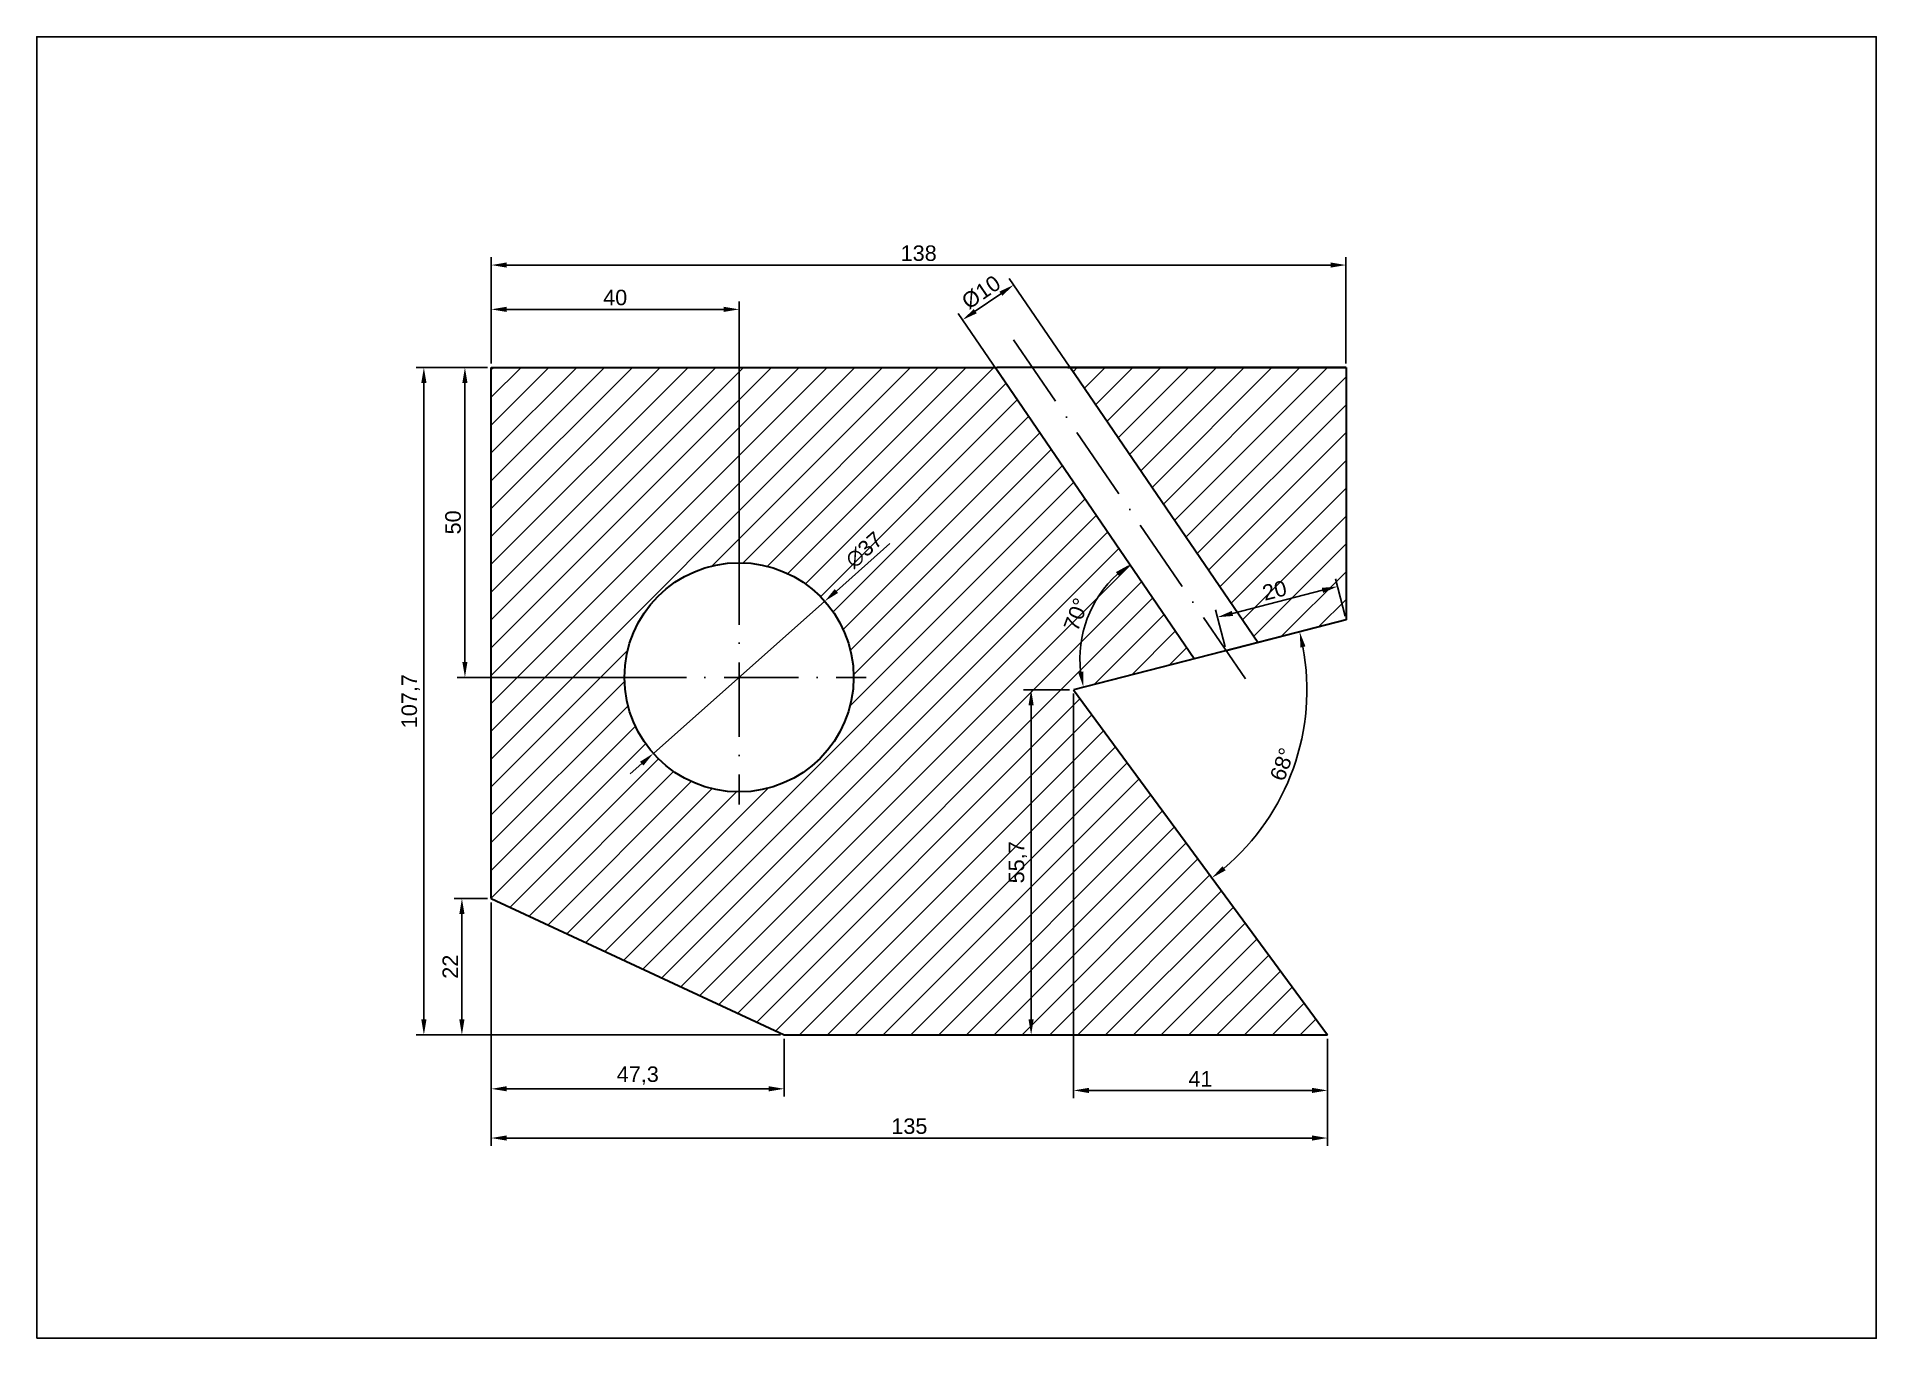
# Model space of a CAD drawing. Header units: millimetres. Extents: x 0 to 297, y 0 to 210.
import ezdxf

# ---------------------------------------------------------------- set-up
doc = ezdxf.new("R2010")
doc.units = ezdxf.units.MM
doc.linetypes.add('ACAD_ISO10W100', pattern=[18, 12, -3, 0, -3])
for name, color, linetype in [('kreskowanie', 6, 'Continuous'), ('osie', 3, 'ACAD_ISO10W100'), ('wymiary', 1, 'Continuous')]:
    doc.layers.add(name, color=color, linetype=linetype)
doc.layers.add('Linie Grube', color=7, linetype='Continuous', lineweight=30)
doc.styles.get("Standard").update_dxf_attribs({"font": 'arial.ttf'})
doc.dimstyles.new('ISO-25', dxfattribs={"dimtxt": 2.5, "dimasz": 2.5, "dimexe": 1.25, "dimexo": 0.625, "dimtad": 1, "dimtxsty": 'Standard', "dimcen": 2.5, "dimadec": 0, "dimazin": 0, "dimtfac": 1, "dimtmove": 0, "dimatfit": 3, "dimfxl": 1, "dimarcsym": 0})

# ---------------------------------------------------------------- blocks, each defined once
blk = doc.blocks.new('*D2')
at = {"layer": 'Defpoints', "color": 0, "transparency": 16777216}
for p in [(62.5, 156.64), (73.39, 156.64), (120.69, 48.94)]:
    blk.add_point(p, dxfattribs=at)
at = {"layer": 'wymiary', "color": 0, "lineweight": -2, "transparency": 16777216}
for p, q in [((72.77, 156.64), (61.25, 156.64)), ((62.5, 51.44), (62.5, 154.14)), ((120.07, 48.94), (61.25, 48.94))]:
    blk.add_line(p, q, dxfattribs=at)
at = {"layer": 'wymiary', "color": 0, "transparency": 16777216}
for points in [[(62.08, 154.14), (62.92, 154.14), (62.5, 156.64)], [(62.08, 51.44), (62.92, 51.44), (62.5, 48.94)]]:
    blk.add_solid(points, dxfattribs=at)
at = {"layer": 'wymiary', "color": 0, "transparency": 16777216, "insert": (60.37, 102.79), "char_height": 2.5, "attachment_point": 5, "rotation": 90}
blk.add_mtext('107,7', dxfattribs=at)
blk = doc.blocks.new('*D3')
at = {"layer": 'Defpoints', "color": 0, "transparency": 16777216}
for p in [(73.39, 166.02), (73.39, 156.64), (113.39, 125.14)]:
    blk.add_point(p, dxfattribs=at)
at = {"layer": 'wymiary', "color": 0, "lineweight": -2, "transparency": 16777216}
for p, q in [((73.39, 157.26), (73.39, 167.27)), ((113.39, 125.76), (113.39, 167.27)), ((110.89, 166.02), (75.89, 166.02))]:
    blk.add_line(p, q, dxfattribs=at)
at = {"layer": 'wymiary', "color": 0, "transparency": 16777216}
for points in [[(75.89, 166.44), (75.89, 165.6), (73.39, 166.02)], [(110.89, 166.44), (110.89, 165.6), (113.39, 166.02)]]:
    blk.add_solid(points, dxfattribs=at)
at = {"layer": 'wymiary', "color": 0, "transparency": 16777216, "insert": (93.39, 167.92), "char_height": 2.5, "attachment_point": 5}
blk.add_mtext('40', dxfattribs=at)
blk = doc.blocks.new('*D4')
at = {"layer": 'Defpoints', "color": 0, "transparency": 16777216}
for p in [(69.13, 156.64), (73.39, 156.64), (94.89, 106.64)]:
    blk.add_point(p, dxfattribs=at)
at = {"layer": 'wymiary', "color": 0, "lineweight": -2, "transparency": 16777216}
for p, q in [((72.77, 156.64), (67.88, 156.64)), ((69.13, 109.14), (69.13, 154.14)), ((94.27, 106.64), (67.88, 106.64))]:
    blk.add_line(p, q, dxfattribs=at)
at = {"layer": 'wymiary', "color": 0, "transparency": 16777216}
for points in [[(68.71, 154.14), (69.54, 154.14), (69.13, 156.64)], [(68.71, 109.14), (69.54, 109.14), (69.13, 106.64)]]:
    blk.add_solid(points, dxfattribs=at)
at = {"layer": 'wymiary', "color": 0, "transparency": 16777216, "insert": (67.22, 131.64), "char_height": 2.5, "attachment_point": 5, "rotation": 90}
blk.add_mtext('50', dxfattribs=at)
blk = doc.blocks.new('*D5')
at = {"layer": 'Defpoints', "color": 0, "transparency": 16777216}
for p in [(211.39, 173.17), (73.39, 156.64), (211.39, 156.64)]:
    blk.add_point(p, dxfattribs=at)
at = {"layer": 'wymiary', "color": 0, "lineweight": -2, "transparency": 16777216}
for p, q in [((73.39, 157.26), (73.39, 174.42)), ((75.89, 173.17), (208.89, 173.17)), ((211.39, 157.26), (211.39, 174.42))]:
    blk.add_line(p, q, dxfattribs=at)
at = {"layer": 'wymiary', "color": 0, "transparency": 16777216}
for points in [[(75.89, 173.59), (75.89, 172.75), (73.39, 173.17)], [(208.89, 173.59), (208.89, 172.75), (211.39, 173.17)]]:
    blk.add_solid(points, dxfattribs=at)
at = {"layer": 'wymiary', "color": 0, "transparency": 16777216, "insert": (142.39, 175.07), "char_height": 2.5, "attachment_point": 5}
blk.add_mtext('138', dxfattribs=at)
blk = doc.blocks.new('*D6')
at = {"layer": 'Defpoints', "color": 0, "transparency": 16777216}
for p in [(73.39, 70.94), (120.69, 48.94), (120.69, 40.24)]:
    blk.add_point(p, dxfattribs=at)
at = {"layer": 'wymiary', "color": 0, "lineweight": -2, "transparency": 16777216}
for p, q in [((73.39, 70.31), (73.39, 38.99)), ((120.69, 48.31), (120.69, 38.99)), ((75.89, 40.24), (118.19, 40.24))]:
    blk.add_line(p, q, dxfattribs=at)
at = {"layer": 'wymiary', "color": 0, "transparency": 16777216}
for points in [[(75.89, 40.66), (75.89, 39.83), (73.39, 40.24)], [(118.19, 40.66), (118.19, 39.83), (120.69, 40.24)]]:
    blk.add_solid(points, dxfattribs=at)
at = {"layer": 'wymiary', "color": 0, "transparency": 16777216, "insert": (97.04, 42.37), "char_height": 2.5, "attachment_point": 5}
blk.add_mtext('47,3', dxfattribs=at)
blk = doc.blocks.new('*D7')
at = {"layer": 'Defpoints', "color": 0, "transparency": 16777216}
for p in [(73.39, 70.94), (208.39, 48.94), (208.39, 32.3)]:
    blk.add_point(p, dxfattribs=at)
at = {"layer": 'wymiary', "color": 0, "lineweight": -2, "transparency": 16777216}
for p, q in [((73.39, 70.31), (73.39, 31.05)), ((208.39, 48.31), (208.39, 31.05)), ((75.89, 32.3), (205.89, 32.3))]:
    blk.add_line(p, q, dxfattribs=at)
at = {"layer": 'wymiary', "color": 0, "transparency": 16777216}
for points in [[(75.89, 32.72), (75.89, 31.88), (73.39, 32.3)], [(205.89, 32.72), (205.89, 31.88), (208.39, 32.3)]]:
    blk.add_solid(points, dxfattribs=at)
at = {"layer": 'wymiary', "color": 0, "transparency": 16777216, "insert": (140.89, 34.2), "char_height": 2.5, "attachment_point": 5}
blk.add_mtext('135', dxfattribs=at)
blk = doc.blocks.new('*D8')
at = {"layer": 'Defpoints', "color": 0, "transparency": 16777216}
for p in [(167.39, 104.64), (208.39, 48.94), (208.39, 39.98)]:
    blk.add_point(p, dxfattribs=at)
at = {"layer": 'wymiary', "color": 0, "lineweight": -2, "transparency": 16777216}
for p, q in [((167.39, 104.01), (167.39, 38.73)), ((208.39, 48.31), (208.39, 38.73)), ((169.89, 39.98), (205.89, 39.98))]:
    blk.add_line(p, q, dxfattribs=at)
at = {"layer": 'wymiary', "color": 0, "transparency": 16777216}
for points in [[(169.89, 40.4), (169.89, 39.56), (167.39, 39.98)], [(205.89, 40.4), (205.89, 39.56), (208.39, 39.98)]]:
    blk.add_solid(points, dxfattribs=at)
at = {"layer": 'wymiary', "color": 0, "transparency": 16777216, "insert": (187.89, 41.86), "char_height": 2.5, "attachment_point": 5}
blk.add_mtext('41', dxfattribs=at)
blk = doc.blocks.new('*D9')
at = {"layer": 'Defpoints', "color": 0, "transparency": 16777216}
for p in [(167.39, 104.64), (160.55, 48.94), (167.39, 48.94)]:
    blk.add_point(p, dxfattribs=at)
at = {"layer": 'wymiary', "color": 0, "lineweight": -2, "transparency": 16777216}
for p, q in [((166.77, 104.64), (159.3, 104.64)), ((160.55, 102.14), (160.55, 51.44)), ((166.77, 48.94), (159.3, 48.94))]:
    blk.add_line(p, q, dxfattribs=at)
at = {"layer": 'wymiary', "color": 0, "transparency": 16777216}
for points in [[(160.13, 102.14), (160.96, 102.14), (160.55, 104.64)], [(160.13, 51.44), (160.96, 51.44), (160.55, 48.94)]]:
    blk.add_solid(points, dxfattribs=at)
at = {"layer": 'wymiary', "color": 0, "transparency": 16777216, "insert": (158.42, 76.79), "char_height": 2.5, "attachment_point": 5, "rotation": 90}
blk.add_mtext('55,7', dxfattribs=at)
blk = doc.blocks.new('*D10')
at = {"layer": 'Defpoints', "color": 0, "transparency": 16777216}
for p in [(211.39, 115.9), (167.39, 104.64), (167.39, 104.64), (199.71, 85.24), (208.39, 48.94)]:
    blk.add_point(p, dxfattribs=at)
at = {"layer": 'wymiary', "color": 0, "lineweight": -2, "transparency": 16777216}
blk.add_arc((167.39, 104.64), 37.69, 310.1571, 10.5555, dxfattribs=at)
at = {"layer": 'wymiary', "color": 0, "transparency": 16777216}
for points in [[(204.04, 111.45), (204.85, 111.63), (203.91, 113.99)], [(191.96, 75.5), (191.44, 76.16), (189.74, 74.28)]]:
    blk.add_solid(points, dxfattribs=at)
at = {"layer": 'wymiary', "color": 0, "transparency": 16777216, "insert": (201.1, 92.61), "char_height": 2.5, "attachment_point": 5, "rotation": 70.3563}
blk.add_mtext('68°', dxfattribs=at)
blk = doc.blocks.new('*D11')
at = {"layer": 'Defpoints', "color": 0, "transparency": 16777216}
for p in [(154.72, 156.64), (171.28, 119.48), (211.39, 115.9), (186.86, 109.62), (167.39, 104.64)]:
    blk.add_point(p, dxfattribs=at)
at = {"layer": 'wymiary', "color": 0, "lineweight": -2, "transparency": 16777216}
blk.add_arc((186.86, 109.62), 18.44, 132.1316, 186.581, dxfattribs=at)
at = {"layer": 'wymiary', "color": 0, "transparency": 16777216}
for points in [[(174.24, 123.62), (174.75, 122.97), (176.46, 124.84)], [(168.96, 107.59), (168.14, 107.43), (169, 105.05)]]:
    blk.add_solid(points, dxfattribs=at)
at = {"layer": 'wymiary', "color": 0, "transparency": 16777216, "insert": (167.83, 116.79), "char_height": 2.5, "attachment_point": 5, "rotation": 69.3563}
blk.add_mtext('70°', dxfattribs=at)
blk = doc.blocks.new('*D12')
at = {"layer": 'Defpoints', "color": 0, "transparency": 16777216}
for p in [(190.63, 116.34), (211.39, 115.9), (192.02, 110.94)]:
    blk.add_point(p, dxfattribs=at)
at = {"layer": 'wymiary', "color": 0, "lineweight": -2, "transparency": 16777216}
for p, q in [((211.24, 116.51), (209.7, 122.51)), ((207.59, 120.68), (193.06, 116.96)), ((191.86, 111.55), (190.32, 117.55))]:
    blk.add_line(p, q, dxfattribs=at)
at = {"layer": 'wymiary', "color": 0, "transparency": 16777216}
for points in [[(207.48, 121.08), (207.69, 120.27), (210.01, 121.3)], [(192.95, 117.36), (193.16, 116.55), (190.63, 116.34)]]:
    blk.add_solid(points, dxfattribs=at)
at = {"layer": 'wymiary', "color": 0, "transparency": 16777216, "insert": (199.85, 120.66), "char_height": 2.5, "attachment_point": 5, "rotation": 14.3563}
blk.add_mtext('20', dxfattribs=at)
blk = doc.blocks.new('*D13')
at = {"layer": 'Defpoints', "color": 0, "transparency": 16777216}
for p in [(127.23, 118.91), (99.55, 94.37)]:
    blk.add_point(p, dxfattribs=at)
at = {"layer": 'wymiary', "color": 0, "lineweight": -2, "transparency": 16777216}
for p, q in [((137.74, 128.22), (129.11, 120.57)), ((99.55, 94.37), (127.23, 118.91)), ((97.68, 92.71), (95.81, 91.05))]:
    blk.add_line(p, q, dxfattribs=at)
at = {"layer": 'wymiary', "color": 0, "transparency": 16777216}
for points in [[(128.83, 120.88), (129.38, 120.26), (127.23, 118.91)], [(97.4, 93.02), (97.95, 92.4), (99.55, 94.37)]]:
    blk.add_solid(points, dxfattribs=at)
at = {"layer": 'wymiary', "color": 0, "transparency": 16777216, "insert": (133.6, 127.19), "char_height": 2.5, "attachment_point": 5, "rotation": 41.5578}
blk.add_mtext('∅37', dxfattribs=at)
blk = doc.blocks.new('*D16')
at = {"layer": 'Defpoints', "color": 0, "transparency": 16777216}
for p in [(68.64, 70.94), (73.39, 70.94), (120.69, 48.94)]:
    blk.add_point(p, dxfattribs=at)
at = {"layer": 'wymiary', "color": 0, "lineweight": -2, "transparency": 16777216}
for p, q in [((72.77, 70.94), (67.39, 70.94)), ((68.64, 51.44), (68.64, 68.44)), ((120.07, 48.94), (67.39, 48.94))]:
    blk.add_line(p, q, dxfattribs=at)
at = {"layer": 'wymiary', "color": 0, "transparency": 16777216}
for points in [[(68.22, 68.44), (69.06, 68.44), (68.64, 70.94)], [(68.22, 51.44), (69.06, 51.44), (68.64, 48.94)]]:
    blk.add_solid(points, dxfattribs=at)
at = {"layer": 'wymiary', "color": 0, "transparency": 16777216, "insert": (66.76, 59.94), "char_height": 2.5, "attachment_point": 5, "rotation": 90}
blk.add_mtext('22', dxfattribs=at)
blk = doc.blocks.new('*D17')
at = {"layer": 'Defpoints', "color": 0, "transparency": 16777216}
for p in [(149.47, 164.32), (167.85, 155.16), (159.59, 149.51)]:
    blk.add_point(p, dxfattribs=at)
at = {"layer": 'wymiary', "color": 0, "lineweight": -2, "transparency": 16777216}
for p, q in [((167.49, 155.67), (157.02, 170.99)), ((155.66, 168.55), (151.54, 165.73)), ((159.24, 150.03), (148.77, 165.35))]:
    blk.add_line(p, q, dxfattribs=at)
at = {"layer": 'wymiary', "color": 0, "transparency": 16777216}
for points in [[(155.43, 168.89), (155.9, 168.21), (157.73, 169.96)], [(151.3, 166.07), (151.77, 165.38), (149.47, 164.32)]]:
    blk.add_solid(points, dxfattribs=at)
at = {"layer": 'wymiary', "color": 0, "transparency": 16777216, "insert": (152.49, 168.77), "char_height": 2.5, "attachment_point": 5, "rotation": 34.3563}
blk.add_mtext('%%c10', dxfattribs=at)

msp = doc.modelspace()

# ---------------------------------------------------------------- hatches: boundary and pattern name
at = {"layer": 'kreskowanie'}
h = msp.add_hatch(dxfattribs=at)
h.set_pattern_fill('ANSI31', color=256)
h.set_pattern_definition([(45, (27.7234, 20.8434), (-2.245064, 2.245064), [])])
h.paths.add_polyline_path([(73.391, 156.639), (73.391, 70.939), (120.691, 48.939), (208.391, 48.939), (167.391, 104.639), (186.861, 109.622), (154.721, 156.639)])
h.paths.add_polyline_path([(131.891, 106.639, -1), (94.891, 106.639, -1)], flags=16)
h.paths.add_polyline_path([(197.171, 112.261), (211.391, 115.901), (211.391, 156.639), (166.834, 156.639)])
h.paths.add_polyline_path([(160.791, 72.772), (160.791, 80.82), (155.639, 80.82), (155.639, 72.772)], flags=24)
h.paths.add_polyline_path([(169.121, 112.852), (171.424, 118.964), (166.603, 120.78), (164.301, 114.668)], flags=24)

# ---------------------------------------------------------------- linework, layer by layer
msp.add_lwpolyline([(0, 0), (297, 0), (297, 210), (0, 210)], close=True)
at = {"layer": 'Linie Grube'}
for p, q in [((73.391, 70.939), (73.391, 156.639)), ((73.391, 156.639), (155.086, 156.639)), ((186.861, 109.622), (154.721, 156.639)), ((211.391, 156.639), (155.086, 156.639)), ((166.469, 156.639), (211.391, 156.639)), ((197.171, 112.261), (166.834, 156.639)), ((211.391, 156.639), (211.391, 115.901)), ((211.391, 115.901), (167.391, 104.639)), ((211.391, 115.901), (192.016, 110.942)), ((167.391, 104.639), (208.391, 48.939)), ((73.391, 70.939), (120.691, 48.939)), ((120.691, 48.939), (208.391, 48.939))]:
    msp.add_line(p, q, dxfattribs=at)
msp.add_circle((113.391, 106.639), 18.5, dxfattribs=at)
at = {"layer": 'osie'}
for p, q in [((195.14, 106.372), (157.653, 161.209)), ((113.391, 127.139), (113.391, 86.139)), ((92.891, 106.639), (133.891, 106.639))]:
    msp.add_line(p, q, dxfattribs=at)

# ---------------------------------------------------------------- dimensions: what is measured, and where the dimension line sits
at = {"layer": 'wymiary'}
for base, p1, p2, picture, middle in [((211.391, 173.17), (73.391, 156.639), (211.391, 156.639), '*D5', (142.391, 175.072)), ((73.391, 166.02), (113.391, 125.139), (73.391, 156.639), '*D3', (93.391, 167.922)), ((208.391, 39.98), (167.391, 104.639), (208.391, 48.939), '*D8', (187.891, 41.86)), ((120.691, 40.245), (73.391, 70.939), (120.691, 48.939), '*D6', (97.041, 42.372)), ((208.391, 32.301), (73.391, 70.939), (208.391, 48.939), '*D7', (140.891, 34.204))]:
    dim = msp.add_linear_dim(base=base, p1=p1, p2=p2, dimstyle='ISO-25', dxfattribs=at)
    dim.commit()
    dim.dimension.update_dxf_attribs({"geometry": picture, "text_midpoint": middle})
dim = msp.add_aligned_dim(p1=(167.847, 155.157), p2=(159.592, 149.514), distance=-17.931, text='%%c10', dimstyle='ISO-25', dxfattribs=at)
dim.commit()
dim.dimension.update_dxf_attribs({"geometry": '*D17', "text_midpoint": (152.488, 168.766)})
for base, p1, p2, picture, middle in [((62.501, 156.639), (120.691, 48.939), (73.391, 156.639), '*D2', (60.374, 102.789)), ((69.126, 156.639), (94.891, 106.639), (73.391, 156.639), '*D4', (67.225, 131.639)), ((160.545, 48.939), (167.391, 104.639), (167.391, 48.939), '*D9', (158.423, 76.789)), ((68.639, 70.939), (120.691, 48.939), (73.391, 70.939), '*D16', (66.759, 59.939))]:
    dim = msp.add_linear_dim(base=base, p1=p1, p2=p2, angle=90, dimstyle='ISO-25', dxfattribs=at)
    dim.commit()
    dim.dimension.update_dxf_attribs({"geometry": picture, "text_midpoint": middle})
for base, line1, line2, picture, middle in [((171.279, 119.477), ((186.861, 109.622), (154.721, 156.639)), ((211.391, 115.901), (167.391, 104.639)), '*D11', (167.829, 116.793)), ((199.709, 85.239), ((211.391, 115.901), (167.391, 104.639)), ((167.391, 104.639), (208.391, 48.939)), '*D10', (201.1, 92.607))]:
    dim = msp.add_angular_dim_2l(base=base, line1=line1, line2=line2, dimstyle='ISO-25', dxfattribs=at)
    dim.commit()
    dim.dimension.update_dxf_attribs({"geometry": picture, "text_midpoint": middle})
dim = msp.add_diameter_dim_2p(p1=(99.548, 94.367), p2=(127.235, 118.912), dimstyle='ISO-25', dxfattribs=at)
dim.commit()
dim.dimension.update_dxf_attribs({"geometry": '*D13', "text_midpoint": (134.911, 125.717), "dimtype": 163})
dim = msp.add_aligned_dim(p1=(211.391, 115.901), p2=(192.016, 110.942), distance=-5.57, dimstyle='ISO-25', dxfattribs=at)
dim.commit()
dim.dimension.update_dxf_attribs({"geometry": '*D12', "text_midpoint": (199.851, 120.659)})

doc.saveas('drawing.dxf')
